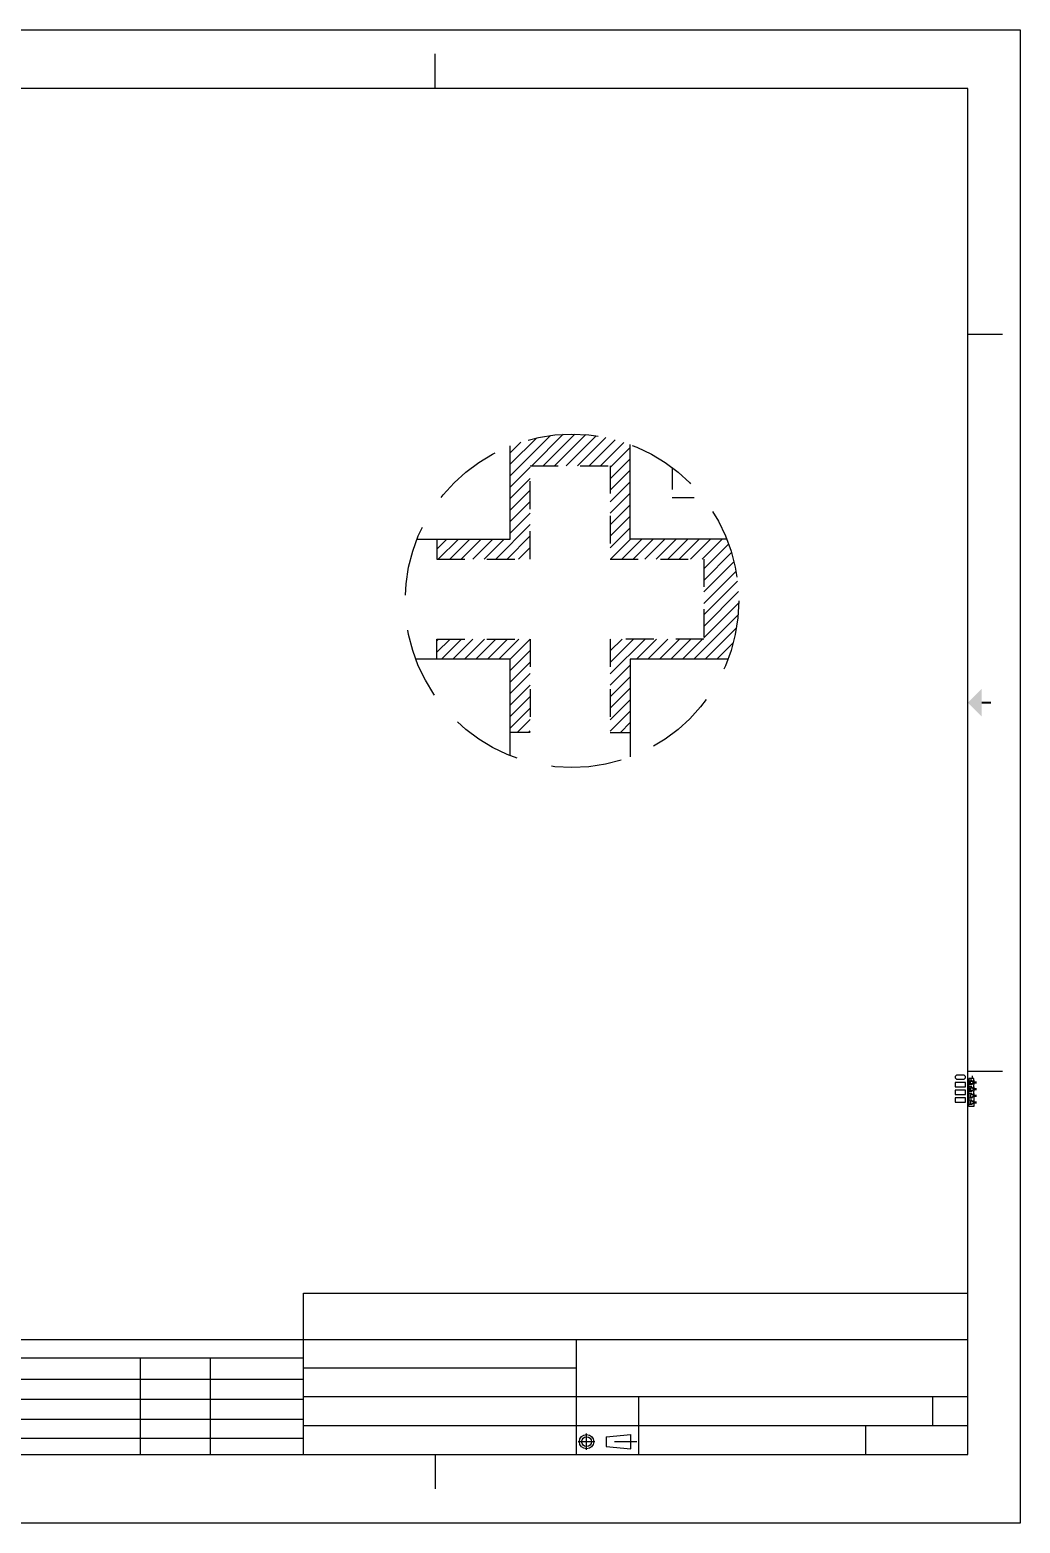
# Model space of a CAD drawing. Header units: millimetres. Extents: x 393.2 to 449.6, y 107.5 to 114.2.
# Drawn here: x 419.53 to 423.98, y 107.5 to 114.22 of the extents above; entities that cross this region are included whole.
import ezdxf

# ---------------------------------------------------------------- set-up
doc = ezdxf.new("R2010")
doc.units = ezdxf.units.MM
doc.header["$LTSCALE"] = 0.5
for name, pattern in [('CENTER', [50.8, 31.75, -6.35, 6.35, -6.35]), ('DASHED2', [9.525, 6.35, -3.175]), ('HIDDEN', [0.375, 0.25, -0.125]), ('PHANTOM', [2.5, 1.25, -0.25, 0.25, -0.25, 0.25, -0.25])]:
    doc.linetypes.add(name, pattern=pattern)
for name, color, linetype in [('1D', 4, 'Continuous'), ('BTM', 7, 'HIDDEN'), ('HEB', 4, 'Continuous'), ('PKG', 1, 'PHANTOM'), ('TB', 7, 'Continuous')]:
    doc.layers.add(name, color=color, linetype=linetype)

# ---------------------------------------------------------------- blocks, each defined once
blk = doc.blocks.new('FR')
at = {"layer": 'TB'}
for p, q in [((78.32, 188.67), (78.32, 193.22)), ((205.52, 188.67), (205.52, 193.22)), ((8.12, 188.67), (8.12, 9.03)), ((275.59, 188.67), (8.12, 188.67)), ((275.59, 9.03), (275.59, 188.67)), ((3.57, 156.43), (8.12, 156.43)), ((275.59, 156.36), (280.13, 156.36)), ((3.57, 59.52), (8.12, 59.52)), ((275.59, 59.44), (280.13, 59.44)), ((188.21, 30.23), (275.59, 30.23)), ((188.21, 9.03), (188.21, 30.23)), ((121.48, 24.17), (121.48, 9.03)), ((121.48, 24.17), (188.21, 24.17)), ((188.21, 24.17), (275.59, 24.17)), ((224.1, 9.03), (224.1, 24.17)), ((121.48, 21.74), (188.21, 21.74)), ((126.03, 9.03), (126.03, 21.74)), ((166.76, 9.03), (166.76, 21.74)), ((175.96, 9.03), (175.96, 21.74)), ((188.21, 20.42), (224.1, 20.42)), ((121.48, 18.92), (188.21, 18.92)), ((121.48, 16.3), (188.21, 16.3)), ((188.21, 16.66), (275.59, 16.66)), ((232.32, 9.03), (232.32, 16.66)), ((270.99, 12.86), (270.99, 16.66)), ((121.48, 13.68), (188.21, 13.68)), ((188.21, 12.85), (224.1, 12.85)), ((224.1, 12.86), (275.59, 12.86)), ((262.17, 9.03), (262.17, 12.86)), ((121.48, 11.17), (188.21, 11.17)), ((228.03, 11.36), (231.26, 11.65)), ((228.03, 11.36), (228.03, 10.06)), ((228.03, 10.06), (231.26, 9.76)), ((231.26, 9.76), (231.26, 11.65)), ((8.12, 9.03), (275.59, 9.03)), ((78.35, 4.49), (78.35, 9.03)), ((205.55, 4.49), (205.55, 9.03))]:
    blk.add_line(p, q, dxfattribs=at)
at = {"layer": 'TB', "color": 1, "linetype": 'CENTER', "ltscale": 0.002}
for p, q in [((225.43, 9.62), (225.43, 11.79)), ((226.52, 10.71), (224.34, 10.71)), ((232.03, 10.71), (227.29, 10.71))]:
    blk.add_line(p, q, dxfattribs=at)
at = {"layer": 'TB'}
blk.add_lwpolyline([(0, 196.39), (282.46, 196.39), (282.46, 0), (0, 0)], close=True, dxfattribs=at)
at = {"layer": 'TB', "const_width": 0.242}
for points in [[(141.92, 191.7), (141.92, 190.49)], [(5.09, 107.97), (6.3, 107.97)], [(278.62, 107.9), (277.41, 107.9)], [(141.95, 6), (141.95, 7.21)]]:
    blk.add_lwpolyline(points, dxfattribs=at)
at = {"layer": 'TB'}
for radius in [0.945, 0.649]:
    blk.add_circle((225.43, 10.71), radius, dxfattribs=at)
for points in [[(140.1, 190.49), (143.74, 190.49), (141.92, 188.67)], [(6.3, 106.16), (6.3, 109.79), (8.12, 107.97)], [(277.41, 106.08), (277.41, 109.72), (275.59, 107.9)], [(140.13, 7.21), (143.77, 7.21), (141.95, 9.03)]]:
    blk.add_solid(points, dxfattribs=at)

msp = doc.modelspace()

# ---------------------------------------------------------------- hatches: boundary and pattern name
at = {"layer": 'HEB', "ltscale": 0.1}
h = msp.add_hatch(dxfattribs=at)
h.set_pattern_fill('ANSI31', color=256, scale=0.011489, style=0)
h.set_pattern_definition([(45, (413.965686, 105.936203), (-0.02579444, 0.02579444), [])])
h.paths.add_polyline_path([(421.6876, 112.3477), (421.6876, 111.9284), (421.3576, 111.9284), (421.3576, 111.8384), (421.7776, 111.8384), (421.7776, 112.2584), (422.1376, 112.2584), (422.1376, 111.8384), (422.5576, 111.8384), (422.5576, 111.4784), (422.1376, 111.4784), (422.1376, 111.0584), (422.2276, 111.0584), (422.2276, 111.3884), (422.6676, 111.3884, 0.089643), (422.715, 111.6509, 0.095025), (422.6618, 111.9284), (422.2276, 111.9284), (422.2276, 112.3535, 0.186255)])
h.paths.add_polyline_path([(421.6876, 111.3884), (421.6876, 111.0584), (421.7776, 111.0584), (421.7776, 111.4784), (421.3576, 111.4784), (421.3576, 111.3884)], flags=17)

# ---------------------------------------------------------------- linework, layer by layer
at = {"ltscale": 0.1}
for p, q in [((422.2276, 111.9284), (422.2276, 112.3535)), ((422.6618, 111.9284), (422.2276, 111.9284))]:
    msp.add_line(p, q, dxfattribs=at)
at = {"ltscale": 0.03}
for p, q in [((423.7732, 109.5027), (423.7503, 109.5027)), ((423.7503, 109.4954), (423.7503, 109.5027)), ((423.7635, 109.4954), (423.7503, 109.4954)), ((423.7635, 109.4909), (423.7635, 109.4954)), ((423.7635, 109.4909), (423.765, 109.4909)), ((423.765, 109.4909), (423.768, 109.49)), ((423.7732, 109.49), (423.768, 109.49)), ((423.7732, 109.4941), (423.7732, 109.5027)), ((423.7635, 109.4744), (423.7503, 109.4744)), ((423.7503, 109.4654), (423.7503, 109.4744)), ((423.7635, 109.4654), (423.7503, 109.4654)), ((423.7635, 109.4444), (423.7503, 109.4444)), ((423.7503, 109.4354), (423.7503, 109.4444)), ((423.7635, 109.4354), (423.7503, 109.4354)), ((423.7635, 109.4144), (423.7503, 109.4144)), ((423.7503, 109.4054), (423.7503, 109.4144)), ((423.765, 109.4789), (423.7635, 109.4789)), ((423.7635, 109.4789), (423.7635, 109.4744)), ((423.7635, 109.4609), (423.7635, 109.4654)), ((423.7635, 109.4609), (423.765, 109.4609)), ((423.765, 109.4489), (423.7635, 109.4489)), ((423.7635, 109.4489), (423.7635, 109.4444)), ((423.7635, 109.4309), (423.7635, 109.4354)), ((423.765, 109.4309), (423.7635, 109.4309)), ((423.7635, 109.4189), (423.765, 109.4189)), ((423.7635, 109.4189), (423.7635, 109.4144)), ((423.765, 109.4789), (423.768, 109.4798)), ((423.765, 109.4609), (423.768, 109.46)), ((423.765, 109.4489), (423.768, 109.4498)), ((423.765, 109.4309), (423.768, 109.43)), ((423.765, 109.4189), (423.768, 109.4198)), ((423.7732, 109.4798), (423.768, 109.4798)), ((423.7732, 109.46), (423.768, 109.46)), ((423.7732, 109.4498), (423.768, 109.4498)), ((423.7732, 109.43), (423.768, 109.43)), ((423.7732, 109.4198), (423.768, 109.4198)), ((423.7732, 109.4641), (423.7732, 109.4757)), ((423.7732, 109.4341), (423.7732, 109.4457)), ((423.7732, 109.4157), (423.7732, 109.4041)), ((423.7635, 109.4054), (423.7503, 109.4054)), ((423.7635, 109.3856), (423.7503, 109.3856)), ((423.7503, 109.377), (423.7503, 109.3856)), ((423.7732, 109.377), (423.7503, 109.377)), ((423.7635, 109.4009), (423.7635, 109.4054)), ((423.765, 109.4009), (423.7635, 109.4009)), ((423.7635, 109.3889), (423.7635, 109.3856)), ((423.7635, 109.3889), (423.765, 109.3889)), ((423.765, 109.4009), (423.768, 109.4)), ((423.765, 109.3889), (423.768, 109.3898)), ((423.7732, 109.4), (423.768, 109.4)), ((423.7732, 109.4), (423.768, 109.4)), ((423.7732, 109.3898), (423.768, 109.3898)), ((423.7732, 109.3898), (423.768, 109.3898)), ((423.7732, 109.3857), (423.7732, 109.377))]:
    msp.add_line(p, q, dxfattribs=at)
at = {"ltscale": 0.1}
for points in [[(421.2683, 111.9284), (421.6876, 111.9284), (421.6876, 112.3477)], [(421.6876, 110.9542), (421.6876, 111.3884), (421.2625, 111.3884)], [(422.6676, 111.3884), (422.2276, 111.3884), (422.2276, 110.9484)]]:
    msp.add_lwpolyline(points, dxfattribs=at)
at = {"ltscale": 0.03}
msp.add_lwpolyline([(423.7261, 109.5173), (423.6978, 109.5173, 0.414214), (423.6886, 109.5081), (423.6886, 109.5081, 0.414214), (423.6978, 109.499), (423.7261, 109.499, 0.414214), (423.7353, 109.5081), (423.7353, 109.5081, 0.414214)], format="xyb", close=True, dxfattribs=at)
for points in [[(423.7353, 109.4843), (423.6886, 109.4843), (423.6886, 109.4645), (423.7353, 109.4645)], [(423.7353, 109.4498), (423.6886, 109.4498), (423.6886, 109.43), (423.7353, 109.43)], [(423.7353, 109.4153), (423.6886, 109.4153), (423.6886, 109.3955), (423.7353, 109.3955)]]:
    msp.add_lwpolyline(points, close=True, dxfattribs=at)
for centre, radius, start, end in [((423.7695, 109.4946), 0.00582, 219.71909, 270.24712), ((423.7695, 109.4752), 0.00582, 89.75288, 140.28091), ((423.7691, 109.4965), 0.00775, 273.03753, 302.45181), ((423.7691, 109.4732), 0.00775, 57.54819, 86.96247), ((423.7714, 109.492), 0.00275, 312.27594, 47.72406), ((423.7695, 109.4646), 0.00582, 219.71909, 270.24712), ((423.7695, 109.4452), 0.00582, 89.75288, 140.28091), ((423.7695, 109.4346), 0.00582, 219.71909, 270.24712), ((423.7695, 109.4152), 0.00582, 89.75288, 140.28091), ((423.7691, 109.4665), 0.00775, 273.03753, 302.45181), ((423.7691, 109.4432), 0.00775, 57.54819, 86.96247), ((423.7691, 109.4365), 0.00775, 273.03753, 302.45181), ((423.7691, 109.4132), 0.00775, 57.54819, 86.96247), ((423.7714, 109.4778), 0.00275, 312.27594, 47.72406), ((423.7714, 109.462), 0.00275, 312.27594, 47.72406), ((423.7714, 109.4478), 0.00275, 312.27594, 47.72406), ((423.7714, 109.432), 0.00275, 312.27594, 47.72406), ((423.7714, 109.4178), 0.00275, 312.27594, 47.72406), ((423.7695, 109.4046), 0.00582, 219.71909, 270.24712), ((423.7695, 109.3852), 0.00582, 89.75288, 140.28091), ((423.7691, 109.4065), 0.00775, 273.03753, 302.45181), ((423.7691, 109.3832), 0.00775, 57.54819, 86.96247), ((423.7714, 109.402), 0.00275, 312.27594, 47.72406), ((423.7714, 109.3878), 0.00275, 312.27594, 47.72406)]:
    msp.add_arc(centre, radius, start, end, dxfattribs=at)
at = {"layer": '1D', "color": 7, "linetype": 'ByBlock', "lineweight": 0}
for p, q in [((423.981, 107.5023), (423.981, 114.2189)), ((414.321, 107.5023), (423.981, 107.5023))]:
    msp.add_line(p, q, dxfattribs=at)
at = {"layer": '1D', "linetype": 'DASHED2', "ltscale": 0.1}
msp.add_circle((421.965, 111.6509), 0.75, dxfattribs=at)
at = {"layer": 'BTM', "ltscale": 0.03}
for p, q in [((423.7503, 109.4954), (423.7503, 109.4744)), ((423.7666, 109.5027), (423.7666, 109.5135)), ((423.7732, 109.4867), (423.7732, 109.49)), ((423.7732, 109.4867), (423.784, 109.4867)), ((423.7732, 109.4831), (423.784, 109.4831)), ((423.7732, 109.4798), (423.7732, 109.4831)), ((423.7503, 109.4654), (423.7503, 109.4444)), ((423.7503, 109.4354), (423.7503, 109.4144)), ((423.7732, 109.4567), (423.7732, 109.46)), ((423.7732, 109.4567), (423.784, 109.4567)), ((423.7732, 109.4531), (423.784, 109.4531)), ((423.7732, 109.4498), (423.7732, 109.4531)), ((423.7732, 109.43), (423.7732, 109.4267)), ((423.7732, 109.4267), (423.784, 109.4267)), ((423.7732, 109.4231), (423.784, 109.4231)), ((423.7732, 109.4231), (423.7732, 109.4198)), ((423.7503, 109.4054), (423.7503, 109.3844)), ((423.7732, 109.4), (423.7732, 109.3967)), ((423.7732, 109.3967), (423.784, 109.3967)), ((423.7732, 109.3931), (423.784, 109.3931)), ((423.7732, 109.3931), (423.7732, 109.3898))]:
    msp.add_line(p, q, dxfattribs=at)
at = {"layer": 'BTM'}
for points in [[(421.3576, 111.9284), (421.3576, 111.8384), (421.7776, 111.8384), (421.7776, 112.2584), (422.1376, 112.2584), (422.1376, 111.8384), (422.5576, 111.8384), (422.5576, 111.4784), (422.1376, 111.4784), (422.1376, 111.0584), (422.2276, 111.0584)], [(421.3576, 111.3884), (421.3576, 111.4784), (421.7776, 111.4784), (421.7776, 111.0584), (421.6876, 111.0584)]]:
    msp.add_lwpolyline(points, dxfattribs=at)
at = {"layer": 'BTM', "ltscale": 0.03}
for points in [[(423.7635, 109.4789), (423.7575, 109.4789), (423.7575, 109.4909), (423.7635, 109.4909)], [(423.7635, 109.4489), (423.7575, 109.4489), (423.7575, 109.4609), (423.7635, 109.4609)], [(423.7635, 109.4309), (423.7575, 109.4309), (423.7575, 109.4189), (423.7635, 109.4189)], [(423.7635, 109.4009), (423.7575, 109.4009), (423.7575, 109.3889), (423.7635, 109.3889), (423.7635, 109.3889)]]:
    msp.add_lwpolyline(points, dxfattribs=at)
at = {"layer": 'PKG', "color": 1, "ltscale": 0.1}
msp.add_lwpolyline([(422.4151, 112.2509), (422.4151, 112.1159), (422.5535, 112.1159)], dxfattribs=at)

# ---------------------------------------------------------------- block references
at = {"layer": 'TB', "xscale": 0.0341999999999985, "yscale": 0.0341999999999985, "zscale": 0.0341999999999985}
msp.add_blockref('FR', (414.321, 107.5023), dxfattribs=at)

doc.saveas('drawing.dxf')
